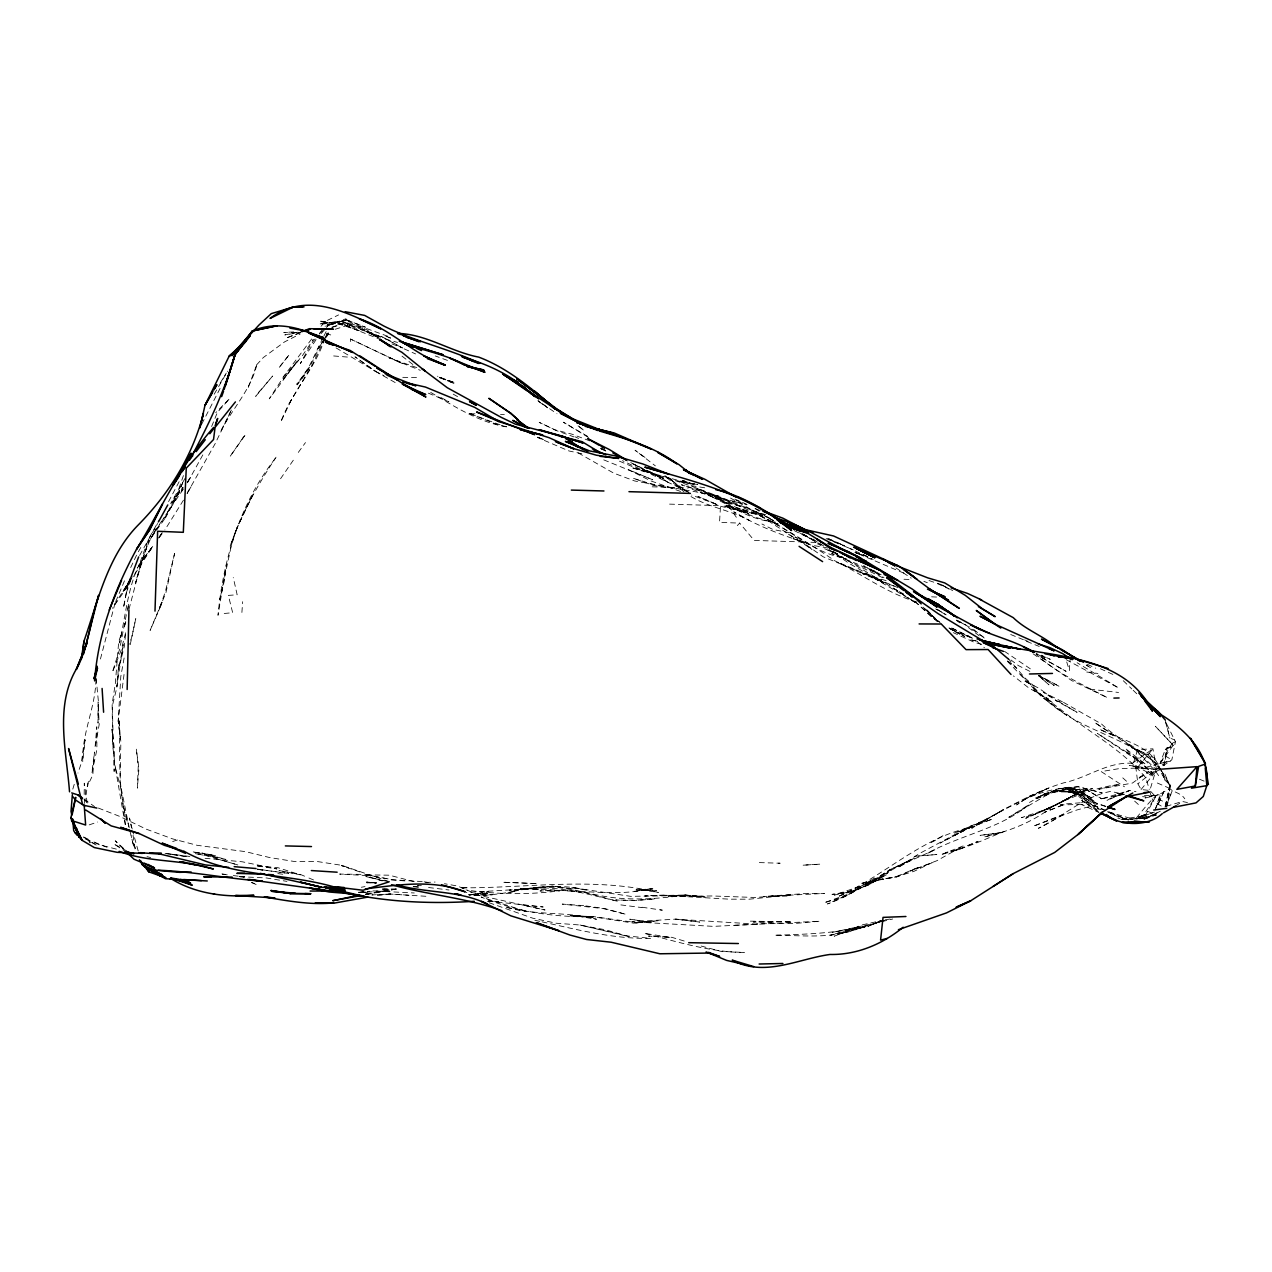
<?xml version="1.0" encoding="UTF-8"?>
<svg xmlns="http://www.w3.org/2000/svg" width="1272" height="1272" viewBox="0 0 1272 1272"><rect width="100%" height="100%" fill="white"/><g stroke="black" fill="none" stroke-linecap="round" stroke-linejoin="round"><path stroke-width="0.75" stroke-dasharray="5 3.75" d="M84.191 794.443L84.27 783.218L87.243 803.204M95.925 679.216C95.734 707.327 81.551 733.244 82.76 761.785L85.176 739.795L80.931 764.281L77.974 773.042M1070.277 656.718L1069.354 670.376L1065.888 659.278M241.903 612.452L242.65 601.704M125.515 634.458L124.386 646.112L118.98 667.387L123.305 644.618L116.674 686.896L118.757 664.35L117.135 686.371L112.302 706.055L114.13 771.484L114.544 750.369L111.968 729.174L113.065 748.063M128.106 609.193L128.726 603.357L126.723 612.802M1164.548 779.831L1170.192 784.919L1167.426 805.367L1170.192 784.919L1158.553 765.839L1170.558 787.241L1164.134 772.279M1170.192 784.919L1167.473 804.763L1165.232 802.314L1159.81 799.834L1159.476 794.555L1143.48 798.434M124.036 674.462L118.185 721.017L120.427 739.414L119.043 719.046C120.761 754.932 116.674 791.756 128.822 826.275L123.209 805.621M1154.117 795.064L1149.84 790.468L1156.121 769.481L1135.88 750.194L1126.213 742.753L1139.601 752.197L1094.604 722.448L1115.512 736.329L1099.501 729.174C1119.217 739.748 1148.552 743.977 1158.903 765.951M124.115 658.006L120.776 676.688L118.185 721.017L120.872 741.56L120.029 782.487L129.41 828.883M84.191 803.522L88.595 780.452L87.243 786.446L92.824 774.982L94.446 752.038L91.838 773.297L96.895 749.59L96.783 726.773L95.002 747.936L99.184 724.563L98.119 701.905L98.008 723.068L98.326 700.602L96.036 677.356M125.483 621.785L124.418 627.366L125.785 621.96M1066.238 799.15L1049.114 808.34L1079.515 792.218L1061.548 801.901L1074.776 794.634L1092.473 788.402C1067.447 794.746 1047.508 813.587 1021.448 817.673L1048.16 808.706L1025.709 818.293C1056.46 804.779 1085.922 788.417 1119.837 784.331L1098.738 789.276L1132.477 783.043L1148.473 771.627L1137.693 778.528C1149.125 772.279 1161.638 767.652 1171.846 759.829L1175.439 741.687L1165.47 721.606L1169.89 738.062L1174.724 739.907M1163.498 765.744L1167.171 747.65L1170.765 747.062L1173.229 745.265L1172.1 743.42L1175.439 741.687M1165.454 806.066L1169.222 788.147L1157.297 782.995M126.326 614.694L119.679 649.022L112.349 672.347L121.031 650.612L125.705 632.423M1148.091 790.278L1141.079 789.515L1137.868 783.775L1135.944 768.129L1139.076 753.628L1137.597 749.637L1152.925 748.811L1156.455 769.29L1151.319 774.378L1137.804 767.096L1133.368 763.407C1108.214 761.038 1087.433 777.939 1063.551 782.884C1047.031 788.036 1030.559 794.539 1016.63 804.938L1030.32 795.779L1048.351 788.227L1025.614 798.673L1048.351 788.227M1165.057 806.766L1169.222 788.147C1173.786 792.695 1181.179 792.901 1184.789 798.8M128.981 609.32L141.303 562.383L148.983 540.107L135.436 583.117C140.588 564.243 146.01 545.036 156.504 528.341L149.524 540.759M130.221 644.697L135.77 618.637L131.604 637.765L128.822 644.618M114.989 603.373L99.947 660.884M72.806 789.101L75 781.803M1137.597 749.637L1133.368 763.407L1135.944 768.129L1156.121 769.481L1137.868 783.775M1155.071 810.232L1160.366 793.871L1168.571 789.228M1155.628 808.42C1171.353 773.328 1140.714 812.808 1136.15 818.15M183.406 475.585L176.251 496.398L166.553 513.904M130.984 579.571L126.373 592.609L127.677 586.408L123.448 607.968L127.518 585.899L130.173 577.981M248.279 387.419L256.992 363.999C251.045 389.948 231.87 408.932 220.342 432.194L231.758 409.266L215.111 443.737L187.143 493.313L191.023 486.81M1170.367 761.165L1160.032 763.502L1165.2 749.685L1167.171 747.65L1164.389 765.569L1160.032 763.502L1172.1 743.42M1165.915 806.957L1172.227 790.723L1166.392 805.478M139.538 563.719C127.423 588.586 125.61 616.364 119.457 642.932L121.874 632.232L118.694 641.629L115.355 683.334L112.143 704.132L112.683 745.805L115.577 769.067M130.396 579.078L126.818 587.998L130.682 579.412M182.707 482.788L177.047 496.684L162.593 521.774M211.629 426.502L217.433 412.319L229.739 398.486L215.747 412.669M115.736 601.577L124.799 580.096M165.424 517.974L176.601 496.955L182.564 482.867M140.222 561.986L148.363 539.455L159.159 520.041M324.932 338.4C315.154 368.912 291.781 392.094 280.778 421.986L292.083 398.216M325.712 336.603L327.238 333.026L325.759 336.412M325.012 338.114L312.483 364.364L288.919 403.971M201.803 423.958L221.392 385.845M130.666 567.582L137.487 553.256M139.57 555.482L157.617 523.492M323.024 337.732L309.048 366.718L297.203 384.86L309.716 366.654L296.694 384.287C312.101 370.025 315.615 348.782 328.621 332.93L325.425 337.589M323.851 336.094L326.363 331.149M202.82 454.883L187.636 482.438M130.046 579.03L124.29 590.113L130.952 578.363M280.555 478.749L293.927 459.303M179.129 481.722L167.666 503.315M185.187 478.145L170.639 503.537M131.509 578.188L124.259 591.242L112.381 608.286M130.793 578.681L114.719 604.407M214.173 394.225L227.593 371.138M138.33 551.778L141.717 545.879M131.096 578.426L124.29 590.113L130.936 578.808M187.159 493.282L189.099 490.006M131.207 577.981L122.637 592.339L133.528 575.93M220.183 383.063L226.273 373.094M164.438 517.068L150.796 538.279L164.565 519.008M183.232 489.211L163.563 518.197M187.191 482.788L191.15 476.364L187.159 482.501M183.454 500.166L164.867 529.963M275.197 458.54C240.233 503.346 223.188 559.314 218.005 615.298L226.495 564.148L224.095 581.892L219.833 599.589L231.266 545.911L236.687 528.341L230.057 546.419C240.853 515.176 257.039 485.999 275.213 458.492L276.024 457.205M1161.241 806.051L1153.927 801.599L1152.162 798.784M138.505 566.072L153.848 544.973M183.168 488.639L181.181 491.708L183.327 488.623M176.601 496.955L183.073 487.255L170.305 504.793M154.389 532.014L161.528 521.282M134.625 574.292L152.783 546.404L136.931 568.409L137.583 567.503M158.539 538.024L161.687 533.445M324.36 339.147L317.968 348.464L324.678 339.306M159.413 536.736L162.737 531.903M1160.032 763.502L1173.229 745.265L1155.389 726.28L1173.229 745.265L1165.2 749.685L1170.765 747.062M298.3 452.419L305.471 442.592M325.807 337.78L329.162 333.2M159.095 537.817L163.77 531.457M311.672 338.972L285.055 374.62L269.267 398.82L297.807 360.485L283.274 379.088L302.784 355.095L313.31 339.513L312.451 340.419M321.037 326.3L325.394 321.323L338.591 314.915M258.55 392.619L272.637 376.019L255.656 396.387L259.711 391.06M315.17 338.972L310.67 344.855L300.303 363.585L316.156 339.513M319.67 333.105L323.056 328.701M1141.079 789.515L1155.803 771.548L1139.076 753.628M1137.804 767.096L1152.925 748.811L1129.25 765.394L1156.455 769.29L1163.133 767.557M321.307 333.502L325.171 328.987M256.626 364.841L263.288 357.575L284.594 341.882L300.224 333.948M283.195 376.862L299.031 359.753M737.331 525.606L739.7 523.11L754.153 540.425L805.319 542.015M1150.778 775.761L1152.925 773.519L1136.612 759.13L1152.925 773.519M326.443 327.476L328.462 325.378L326.872 325.998L346.35 319.813L365.318 327.143L346.35 319.813L325.06 326.252M1154.101 795.191L1145.102 798.053M319.256 334.027L323.358 330.195M1052.755 806.4C1032.912 822.141 1008.648 831.538 984.115 836.976L1004.657 831.3C985.116 838.963 966.1 848.678 945.319 852.622L959.342 849.394L978.12 841.333L955.288 850.475L959.342 849.394L940.644 854.8L963.54 845.785L937.035 860.651L910.37 870.97L932.312 862.607L914.139 871.256L894.947 877.171L875.82 880.208L898.684 876.408L918.13 867.393L894.947 877.171L898.684 876.408L860.095 883.595L883.054 878.984L863.529 884.485L886.87 874.675L867.027 885.646L854.068 890.575L870.668 883.69L888.301 872.513L867.027 885.646L870.668 883.69L850.729 892.435L831.983 894.375L854.275 890.782L874.5 878.078L850.729 892.435L854.275 890.782L834.321 895.091L861.589 885.741L837.644 896.824C883.086 876.726 920.61 837.946 970.457 827.484L954.207 833.208L985.784 819.597L999.697 811.886L971.76 828.263L1003.529 809.501L1030.32 795.779M890.05 869.603L910.625 860.079C881.639 872.322 857.36 893.326 827.452 903.963L851.89 892.849L824.097 902.77L844.592 896.728L872.878 881.544L869.03 883.611L889.923 869.714L865.262 885.487L897.698 866.55L935.254 849.601L927.018 853.56C960.265 834.877 999.379 829.217 1029.334 804.429L1008.807 817.276L1049.766 793.331L1069.959 788.227L1089.42 800.676L1064.791 787.607L1044.725 793.696L1029.461 802.489M1175.567 805.987L1182.404 801.503L1187.444 802.537M1000.189 811.52L996.31 813.937L1003.529 809.501M942.918 835.72L930.866 842.779L935.031 840.379M1044.725 793.696L1039.653 796.622L1059.656 788.402L1079.26 789.705L1095.176 802.091L1074.124 788.974L1069.1 787.225L1059.067 788.672L1078.211 786.732L1102.22 792.917L1078.211 786.732L1064.044 788.147L1088.307 790.643L1101.759 798.864L1083.251 787.765L1088.307 790.643L1069.1 787.225L1093.22 798.752L1074.124 788.974L1054.536 790.93L1034.708 798.355L1059.656 788.402L1084.364 793.68L1094.254 803.57L1079.26 789.705L1084.364 793.68L1064.791 787.607L1069.959 788.227L1094.604 806.814L1069.959 788.227L1049.766 793.331L1034.486 799.357L1054.949 791.772L1075.079 792.122L1056.921 790.93L1075.079 792.122M1159.762 769.512L1151.319 774.378L1146.199 768.527L1129.25 765.394M981.3 822.062L985.784 819.597M1058.956 803.586L1087.767 788.688L1074.776 794.634M1136.516 818.85L1146.12 814.175L1155.723 796.59L1143.146 815.797L1138.504 817.022L1146.12 814.175L1143.146 815.797L1119.821 819.661L1125.561 819.454L1117.881 818.166M893.914 867.854L914.791 858.043L897.921 867.568L919.099 853.751L970.584 826.1L991.763 819.407L989.314 820.058M880.542 920.912L867.933 926.334L856.422 928.735L865.66 926.684L863.831 927.208M867.933 926.334L880.16 921.055M990.936 819.613L965.846 829.28L940.151 843.05L999.553 812.156C1020.271 801.074 1041.577 789.578 1065.554 788.163L1082.679 795.35L1100.185 809.66M300.335 332.342L285.834 338.209L299.795 333.073M326.872 325.998L345.936 318.731L346.35 319.813M1154.435 812.061L1135.658 819.057M1136.039 818.818L1152.591 812.744M1144.355 819.088L1155.23 815.241M883.833 920.531L872.131 924.553L832.127 932.408L880.017 922.136M331.674 327.302L348.449 321.419L366.734 329.814L378.865 337.7M884.422 920.356C849.283 933.076 811.441 934.141 774.473 935.222C803.045 935.349 832.619 939.277 859.808 928.115L841.412 933.378L865.66 926.684M89.215 824.876L97.578 822.03M172.658 841.539L180.195 839.059M332.294 327.349L343.011 323.947L363.045 328.51L342.565 322.07L382.761 337.621M335.188 329.273L347.526 325.362L366.368 331.515L377.975 337.144M1166.249 806.305L1182.404 801.503M1105.813 806.512L1098.452 804.158L1076.748 810.026L1033.071 826.323L1065.316 813.539L1038.365 828.311C1063.026 816.99 1083.553 796.288 1110.885 791.391L1123.733 794.332M1166.933 761.674L1140.905 768.622L1146.199 768.527M346.795 319.829L327.095 324.853L346.795 319.829L347.526 325.362L348.449 321.419L349.546 326.777M876.408 923.043L830.362 935.286L857.551 927.256L834.225 936.192L861.796 924.983L883.213 920.149M881.909 921.659L892.658 919.004M507.941 892.578C535.719 887.602 478.193 898.779 471.356 894.661L492.359 894.773L473.788 895.297M1155.167 814.43L1136.882 818.85L1156.55 815.066L1145.341 810.343M1119.63 795.366L1113.207 796.781L1106.815 800.517L1129.6 790.5L1135.991 791.725M1124.607 794.253L1113.207 796.781L1129.6 790.5L1100.725 799.07L1123.112 794.253L1116.927 793.267L1122.302 794.777M297.584 332.215L284.833 334.934L300.017 332.485M512.552 891.688C537.197 885.709 563.178 884.135 587.934 890.368L571.367 887.458L630.642 896.347L670.312 895.727L729.46 899.177L749.144 899.193L791.534 894.932L754.646 897.46L712.24 895.965L668.213 896.553L685.703 895.011L705.101 897.046L683.541 895.011L685.703 895.011C653.124 899.654 620.132 901.594 588.014 892.785C561.874 890.257 535.56 887.84 509.309 890.177L552.43 886.155L573.847 889.048L552.43 886.155L513.777 890.766C549.154 882.704 583.276 893.135 617.413 901.228L576.629 890.416L556.118 887.156L465.679 892.562M365.462 894.359L398.072 888.762L365.366 894.359M469.05 895.17L488.798 891.72L469.607 895.011L489.466 893.294L470.211 894.089M365.557 894.057L390.393 890.05L365.239 894.868M361.312 887.236L364.985 886.616M885.169 919.831L890.988 918.893M1139.521 818.786L1148.393 817.61L1160.366 811.154L1142.542 819.724L1148.393 817.61L1122.874 819.041L1107.435 811.727M377.275 895.599L390.393 894.041L427.63 896.394M358.72 892.578L369.834 891.274M635.777 922.979L658.053 920.737L633.726 923.154L591.416 916.524L592.514 916.714C554.338 917.414 516.496 911.881 481.134 896.999L526.703 911.579L525.559 911.404M224.238 613.47L232.665 612.707L228.34 595.391L237.164 594.771L233.269 577.567M1132.287 819.677L1122.874 819.041L1132.7 819.375M734.787 925.253L759.098 924.267L675.48 919.147L631.755 921.787L713.417 926.366L819.868 921.198L794.507 923.504L756.681 923.758M787.034 896.06L771.722 896.426L788.529 895.138M1105.734 806.289L1092.727 801.869L1065.793 803.888L1044.296 812.395L1063.901 804.429L1060.292 804.922L1084.173 804.381L1081.279 804.445L1098.42 812.204M664.207 895.043L644.793 895.901L685.703 895.011M239.788 876.694L266.245 877.934L286.947 881.385M293.721 331.928L283.783 332.421L300.955 332.517M390.425 894.009L371.853 894.932L390.393 894.041L409.028 895.281M425.627 882.482L435.072 882.037M462.022 887.808C527.514 888.206 593.849 876.599 658.403 892.515L637.781 889.128L656.559 890.766L636.016 889.859L652.886 888.858L634.251 891.386L651.073 888.667C614.535 897.587 577.043 888.365 540.012 890.957L559.76 890.813C528.707 894.868 496.955 894.55 465.981 889.939M461.895 887.872L467.603 887.649L461.831 887.49M239.629 876.567L245.48 876.392L239.931 876.408M1135.944 768.129L1119.36 768.59L1101.234 771.595L1124.464 786.78M750.369 921.151L792.154 921.834L753.231 921.977L774.314 922.089M771.722 896.426L774.616 896.347M358.45 892.244L390.059 891.306L372.776 890.909L414.275 892.976M1123.415 819.629L1132.398 819.518M1144.434 795.509L1153.799 795.493L1148.187 797.131L1142.574 796.654M382.395 888.953L399.488 889.001M389.375 881.687L341.739 865.326L317.173 861.51L293.784 861.398L269.696 857.567L245.607 851.668L197.176 845.308L172.563 838.868L146.407 829.217L119.377 816.274L98.103 807.958M402.763 377.339L419.903 377.561M376.321 882.895L366.765 882.768L376.289 883.134M487.446 901.419L498.656 901.641L488.893 900.656M500.516 414.449L504.348 414.545M240.472 876.837L244.288 876.933L240.615 876.472M382.411 889.223L390.027 889.382L382.49 889.017M470.02 413.702L475.712 413.861M652.202 486.826L688.311 487.955M669.565 504.125L720.509 505.684L719.539 522.379L739.7 523.11M759.336 862.591L780.118 863.227L777.446 863.132M391.156 879.699L422.209 881.56M592.514 916.714L569.808 915.776L593.118 916.54L637.86 922.82M277.821 873.578L285.389 874.611M903.995 579.253L909.401 579.46M931.581 596.822L937.082 597.077M413.607 886.854L421.08 887.188M428.553 887.522L449.032 890.003M810.884 542.238L818.612 542.619M768.24 922.009L771.245 922.168M1007.869 658.165L1024.532 677.547L1034.12 686.069L1023.658 680.488L1038.858 688.216L1057 701.142L1062.963 702.08L1043.597 692.35L1057 701.142L1062.963 702.08L1101.473 723.959C1118.533 740.081 1140.555 748.922 1157.743 764.774M683.541 895.011L702.812 896.394L662.044 895.17M376.162 882.704L366.543 882.021L376.13 882.943M360.723 891.926L368.387 892.499L362.536 891.958M542.111 921.85C577.87 929.816 613.708 939.102 650.66 938.354L627.096 935.922L579.984 924.998L556.246 923.234L532.634 918.161L488.83 902.627M193.249 851.922L215.588 855.643L201.803 853.051L225.86 859.395L192.167 851.493M194.886 852.51L202.328 853.083M570.619 915.84L594.819 917.7L572.162 915.268L596.52 919.259C566.565 910.991 534.844 915.951 504.936 906.888L526.703 911.579M333.661 355.953L349.116 357.194M391.14 879.811L406.547 881.051M1089.818 689.154L1118.549 692.461M189.846 856.485L165.09 853.369L170.814 854.275M205.062 858.298L242.284 861.796L277.01 868.935L255.545 865.707L278.043 867.727L300.399 874.834L278.981 870.461L301.194 874.77L307.395 877.378M257.946 869.317L288.68 873.467L256.976 869.078M240.44 876.456L244.288 876.933M233.285 875.565L238.786 876.249M620.863 904.917L641.931 907.588M222.282 874.214L227.259 874.834M1086.701 672.014L1097.927 673.445M413.162 886.361L420.507 887.315M660.2 909.862L662.299 910.164L639.673 906.904M488.496 901.085L543.16 906.984L522.061 904.869L545.068 910.005L479.162 895.329L457.57 886.028L444.437 883.706M172.706 854.546L187.811 856.74L165.074 853.401M424.148 881.83L428.012 882.402M693.971 483.837L680.552 481.754L697.787 484.584L678.755 481.261L695.879 484.266M691.141 485.618L708.313 488.368M221.964 873.88L225.446 874.452M828.024 548.025L811.52 545.211L793.251 538.692L808.706 543.557C782.709 535.75 757.078 525.861 733.769 511.853L749.415 520.471C730.573 510.199 708.568 507.385 690.283 496.128M1073.488 792.726L1060.196 790.421L1082.679 795.35L1073.488 792.726L1099.914 811.711M195.3 853.623L216.335 857.487L195.236 853.655M775.141 521.965C752.611 520.614 733.483 508.339 714.912 496.811L731.654 505.747L745.79 510.756L729.269 505.731L708.202 494.888L726.996 502.965L724.69 502.265L745.869 507.512L764.599 515.319L752.579 510.724L767.223 515.192M581.67 925.428L605.504 929.8L629.211 936.685L579.984 924.998M693.987 483.917L676.99 480.657L693.971 484.696L656.781 474.567L641.549 468.557L659.993 476.873L643.95 469.654M817.419 543.891L821.14 544.591M789.467 532.761L772.851 529.454L761.96 524.016M506.495 426.867C477.668 422.018 453.007 405.45 428.267 390.981M977.087 641.136L969.662 639.546L977.405 641.311M257.596 869.221L263.431 870.477M581.829 453.738L568.966 450.956L537.42 437.457M534.876 920.292L540.298 921.469M387.706 881.512L365.891 876.583L384.017 881.083M770.546 518.881L765.267 516.193L739.907 510.454L762.182 515.748L737.108 508.403C778.067 515.176 805.16 552.223 846.389 558.519M506.479 426.708L497.241 424.61L469.654 413.384L473.216 415.658M777.939 524.096L754.741 517.052L728.697 506.145L748.667 513.649L725.851 505.413L745.71 512.409L720.27 506.177L697.835 496.35L717.599 504.73L691.634 495.062M500.087 424.784L470.433 413.925M147.027 856.66L150.684 857.582M981.73 644.3L974.75 642.535L953.284 632.645M116.34 849.108L99.423 844.783L92.49 841.794M414.259 881.687L389.359 875.2L364.269 874.818L389.327 879.111L364.571 874.405L339.656 874.087L364.825 875.454L381.982 880.876M701.174 946.034L720.89 951.361L744.311 952.474C710.094 952.267 676.942 941.614 644.014 933.282L670.964 937.448L648.418 936.097L671.759 937.305L686.085 941.582M385.4 339.131L397.548 342.422M327.206 333.932L330.736 334.949M237.864 864.96L212.901 857.694L238.182 865.055M745.71 512.409L723.037 505.715L742.769 511.567M1101.107 809.692L1097.434 808.595L1101.091 809.946M1108.468 811.87L1134.195 819.502M778.432 524.112L774.664 522.983L778.178 524.223M447.474 360.389L435.263 355.953M439.412 377.72L455.01 382.713L439.333 377.164M680.568 491.437L650.58 480.816L628.241 469.575L652.743 479.798L602.212 459.24M969.646 636.477L954.938 631.691L948.562 627.684M842.716 557.152L831.665 553.543L859.57 564.959L879.89 574.96L863.656 565.786L883.976 577.631M886.123 580.636L862.639 573.72L838.741 562.717L881.321 580.143L862.639 573.72L883.022 582.163L870.016 575.993L883.547 583.005L849.314 563.512L828.644 549.202M106.705 847.2L92.49 841.364M826.132 538.613L853.274 549.854M682.317 480.339L687.77 482.183L682.205 480.275M937.48 583.276L944.078 585.518M416.834 367.608L389.041 357.845L420.348 370.343M832.333 540.966L844.417 545.624L826.577 537.865L843.272 545.386M1155.31 758.478L1131.364 747.618L1148.044 754.328L1155.024 765.315L1148.044 754.328M359.738 871.908L341.373 865.548L348.671 868.092M854.848 552.509L864.149 555.769L855.5 552.366M929.021 580.541L933.966 582.258M916.699 602.022C887.141 593.197 862.257 574.388 834.909 560.841C787.4 528.357 737.156 500.278 681.41 484.775L723.832 498.831L742.307 503.41L721.24 498.894L700.204 492.502L718.791 495.937L634.744 480.991L613.74 473.152L578.045 452.816M777.033 523.762L771.436 521.79L776.667 523.81M855.261 552.509L864.149 555.769M1110.202 813.301L1128.455 820.011L1107.594 811.202M721.415 500.437L688.756 487.971M867.727 556.834L844.64 546.07M897.778 587.537L823.063 556.739L795.111 536.911L812.045 549.409L749.367 508.514L729.365 497.447M589.858 440.923L571.939 434.165L555.117 429.872L539.201 422.352L556.055 430.445L574.038 436.932M894.089 586.122L875.661 579.11L912.072 600.384L891.926 587.219L908.796 598.412M392.015 343.933L402.509 347.94L381.393 336.333L402.477 348.13L415.61 353.934M600.67 448.587L605.79 450.574L600.893 448.412M661.647 477.525L663.316 478.177L644.602 470.211L661.647 477.525L626.158 460.4M923.87 581.352L927.32 582.703M381.521 339.926L339.417 323.136L360.866 331.308L339.942 324.296L318.89 320.942L340.483 323.899L320.21 323.851L342.073 321.466L361.693 326.809L388.596 336.555M755.504 508.689L760.783 510.803M1026.758 641.438L1039.256 646.446M1092.727 801.869L1098.452 804.158M903.851 573.131L855.341 552.557M747.109 504.428L734.898 499.117M1010.699 634.521L1028.03 641.597L1023.117 639.037M1199.48 779.227L1204.377 781.231M381.059 336.905L362.345 329.114L382.554 338.225M972.46 638.306L950.279 627.319L973.271 638.465L954.938 631.691L964.685 636.493L949.23 628.114M428.394 393.175L448.873 401.777L438.602 396.292M308.953 878.03L316.108 881.035M251.522 882.561L256.912 884.819L251.776 882.386M1105.861 810.471L1095.431 806.051L1105.718 810.916M350.436 339.036L402.97 363.856L350.436 339.036L351.04 345.173M837.326 554.131L824.574 548.709L837.262 554.258M439.301 377.275L454.676 383.81L437.504 376.21M537.659 437.123L544.623 440.096L537.452 437.027M1165.216 755.934L1171.846 759.829M85.558 838.789L90.757 841.046M1041.227 655.414L1050.259 659.341L1041.307 655.175M736.218 500.262L746.553 504.825M1100.36 668.738L1113.795 674.844M664.874 475.633L689.949 493.536L681.426 488.48L689.631 492.566L622.437 460.671M767.175 517.116L765.267 516.193M937.607 583.737L949.341 589.111L942.791 585.47M802.791 534.526L807.99 536.911M1087.401 664.334L1095.748 668.213M377.879 337.239L364.301 330.593L378.07 337.398M575.135 436.837L578.649 438.474M601.227 448.968L606.362 451.353M619.448 461.164L644.65 471.785L631.166 467.476C679.471 480.085 726.217 498.465 771.659 519.04M863.004 554.608L871.495 558.678M863.227 554.672L873.196 559.489M773.503 520.534L768.352 518.022L773.519 520.677M846.739 560.077L883.611 578.188M1099.04 812.395L1081.709 800.406L1101.838 813.746M832.89 551.587L837.93 554.067M83.809 837.071L90.757 840.506M601.163 448.285L606.06 450.717M794.125 530.551L815.861 541.459L809.215 537.595M1029.843 671.346L1018.395 665.606L1011.002 659.977M961.441 622.883L969.455 626.921M1066.19 659.659L1118.724 688.009L1077.114 662.744M956.48 620.116L961.616 622.739M336.062 347.908L375.908 371.599L354.968 356.812L375.606 371.456L383.985 375.733M956.83 620.259L965.035 624.488L983.717 637.208M378.309 337.446L367.02 331.642L378.388 338.018M942.775 585.438L952.696 590.558M1038.954 675.861L1059.449 686.467L1039.033 675.448M632.915 463.914L643.823 469.622L634.06 464.216M869.857 568.838L881.194 574.769M1036.569 653.808L1044.805 658.165L1036.521 653.697M897.65 590.812L832.111 551.142M899.193 591.623L903.82 594.088M799.611 532.825L810.057 538.469M127.073 851.127L113.733 843.861L124.64 850.968M949.357 628.273L959.772 634.013L949.596 627.875M946.209 614.869L935.683 608.922M802.568 533.827L807.561 536.657M453.214 394.145L457.936 396.816M375.606 371.456L395.322 382.634M802.664 533.938L820.265 544.209M85.176 838.63L90.185 841.555M91.87 842.525L96.879 845.451L91.854 842.303M1058.129 701.222L1077.082 712.32L1057 701.142M668.42 482.517L650.994 472.262L666.671 481.516M939.42 621.754L932.63 617.667L939.006 621.674M936.971 609.288L945.319 614.36M1033.643 690.012L1053.216 703.019L1033.643 690.012L1048.319 698.916L1028.825 687.977L1013.387 675.893M1086.24 665.097L1091.201 668.102L1086.399 665.033M937.194 609.447L942.282 612.548M788.386 534.176L792.074 536.466M873.769 570.603L880.16 574.594M83.491 837.056L90.185 841.253M1038.604 675.639L1054.186 685.497L1040.099 675.623M833.717 551.778L845.117 559.044M547.723 407.835L537.961 400.712L556.961 413.734M755.027 508.498L759.623 511.439M1004.467 651.328L1032.276 670.137M812.935 538.994L823.731 546.054M588.554 437.504L563.401 422.209L588.952 437.139M895.933 567.9L911.213 578.172M811.806 539.408L821.124 545.799M538.899 401.714L547.071 407.326M684.05 491.819L664.413 475.728M1033.118 653.808L1071.549 680.504L1107.371 697.692C1082.711 684.543 1056.778 673.349 1035.949 654.11M84.095 799.198L94.557 806.575M1038.493 693.192L1058.876 707.995C1087.703 731.607 1121.809 748.922 1145.961 778.019L1149.252 789.467M644.999 457.427L635.062 450.24L655.366 465.87M956.973 620.816L959.724 622.819M1048.096 701.635C1080.087 729.794 1124.098 736.647 1156.773 764.075L1155.501 762.612L1165.391 780.324L1159.714 767.747M1043.406 698.105L1066.826 715.389L1040.862 695.959L1007.456 661.376M979.249 635.825L968.564 627.668M402 356.144L415.642 366.59M578.06 425.85L584.102 430.62L578.203 425.786M973.684 629.449L984.226 638.019M1007.583 660.884L1016.217 667.975L1009.173 662.012M914.854 601.354L937.21 621.595M924.744 608.795L937.003 620.466L925.253 607.905M977.214 641.501L984.448 647.75M1039.24 676.275L1048.987 684.845L1038.572 675.686M941.9 624.425L924.903 608.811M668.738 477.572L681.267 488.702L668.5 477.318M1134.64 801.137L1139.951 805.892M1122.779 777.876L1127.533 782.153M935.508 619.178L938.291 621.706M123.766 848.551L115.211 840.792L123.416 848.981M914.663 601.163L931.279 616.65M923.09 607.157L937.003 620.466M1123.256 680.711L1131.746 688.915M1133.177 690.267L1137.422 694.369M1020.748 674.669L1041.514 695.307L1024.962 678.835M84.206 799.563L86.687 802.362M1155.803 771.548L1158.76 775.841M728.506 505.97L737.537 519.008M133.639 843.94L136.661 850.984M138.203 850.984L132.638 830.839M1149.809 791.391L1152.003 799.023M1165.216 719.984L1169.89 738.062M129.855 830.68L133.846 846.898L131.111 835.656M132.177 828.994L129.49 818.007L131.477 827.627M125.228 824.701L115.18 766.65L121.158 790.103L125.419 824.383M133.067 835.322L135.071 849.823M138.235 766.38L137.376 788.131L138.934 768.622L136.311 749.033L138.235 766.38M174.582 553.527L165.917 592.704L158.952 609.59L165.344 591.734L174.582 553.527M160.829 605.742L150.112 630.419L162.689 600.479L160.829 605.742M1163.785 791.836L1157.584 805.303L1163.785 791.836M244.749 511.137L236.576 528.77L253.319 493.727L244.749 511.137M143.116 558.901L140.779 562.526L153.308 545.688L143.116 558.901M243.063 437.632L230.041 456.521L245.735 434.261L243.063 437.632M175.488 496.366L173.914 498.56L175.488 496.366M288.76 355.317L278.616 368.18L288.76 355.317M321.562 323.263L342.073 321.466L321.562 323.263M965.846 829.28L955.367 834.957L982.175 821.696L965.846 829.28M1058.05 804.111L1039.16 812.156L1058.05 804.111M1002.336 832.524L980.076 835.37L1002.336 832.524M936.764 854.514L914.584 856.326L936.764 854.514M654.365 898.907L634.172 900.671L615.712 899.972L636.032 900.369L654.365 898.907M819.709 864.165L802.696 865.214L819.709 864.165M808.181 893.357L763.295 896.506L824.495 893.437L808.181 893.357M421.366 885.646L417.502 885.678L421.382 885.63M536.196 883.579L502.551 882.212L536.196 883.579M538.295 889.16L520.582 888.333L538.295 889.16M472.405 894.566L468.684 894.375L472.405 894.566M583.657 905.616L562.256 904.106L603.246 908.59L626.142 914.393L604.963 908.606L583.657 905.616M651.439 922.359L629.863 919.211L651.439 922.359M677.849 919.386L675.48 919.147L699.711 922.073L677.849 919.386M674.685 488.305L653.776 485.554L632.979 478.193L655.796 485.363L674.685 488.305M741.067 506.685L725.485 501.343L696.833 488.273L741.067 506.685M390.568 337.986L385.352 336.094L390.568 338.129M663.316 478.177L641.549 469.416L663.316 478.177M1060.641 668.229L1039.844 656.638L1066.111 671.362L1060.641 668.229M1127.072 752.436L1097.466 733.451L1142.256 763.502L1127.072 752.436M915.57 602.705L910.323 599.43L915.57 602.705M1144.927 763.772L1131.031 754.884L1125.322 748.445L1144.927 763.772"/><path stroke-width="1.5" d="M154.993 611.132L157.633 531.267L183.311 532.316L186.269 468.144L213.537 439.524L215.079 427.344L235.431 401.904M128.933 610.035L127.152 689.488M72.361 794.682L71.025 811.441L71.836 815.209M1159.81 769.258L1197.016 766.65L1195.298 786.001L1191.482 788.195L1206.81 785.651C1210.531 754.169 1186.092 730.271 1161.638 715.007L1141.302 696.054L1160.35 716.677L1141.159 696.086M82.41 655.064L83.968 641.279L81.281 659.437M75.748 797.576L72.329 813.778M97.372 668.213L94.621 680.902C97.865 634.251 114.432 589.97 136.549 549.202C161.687 508.355 181.26 463.644 213.617 427.408M75.589 797.417L70.993 817.451L71.614 820.551L82.155 840.347L94.271 847.549L117.231 852.335L142.4 853.369L138.6 852.892M97.276 666.258L93.953 678.803L97.547 668.054M83.952 641.263L83.984 641.136C97.896 601.131 107.611 555.896 138.33 524.875C168.985 493.759 192.485 456.123 203.393 413.559L199.911 427.79L204.999 405.323L213.028 391.331M227.481 379.549L235.304 353.775L250.075 335.872L234.875 354.793L224.111 389.534M83.618 653.935L98.612 595.296L98.326 596.52C90.217 620.672 88.642 646.685 76.368 669.39L87.053 642.964L76.638 668.547C54.505 705.96 66.462 751.052 69.531 791.804M215.715 424.212L217.671 418.456L215.079 425.913M226.957 381.028L225.367 385.448L235.304 353.775C224.667 391.013 208.067 426.184 189.576 460.082M221.63 396.641L223.538 391.331M130.746 577.981L138.648 556.929M109.217 610.004L121.556 580.493M158.523 521.806L167.777 504.952M211.868 393.445L204.999 405.323L229.278 355.906L245.576 341.945M213.823 390.043L216.765 384.955M214.92 388.071L216.828 384.812M174.185 482.39L177.317 477.318M196.142 451.624L205.285 439.699M209.848 433.736L214.427 427.774M190.705 458.079L192.851 455.599M1197.016 766.65L1176.854 789.356L1195.298 786.001L1198.653 766.348L1205.538 763.979L1190.465 738.269L1204.536 761.531M238.564 347.32L258.9 325.107L271.27 313.643L293.482 306.981L302.672 306.791M238.373 348.814L231.933 355.699L252.397 330.99L276.946 325.759L252.397 330.99L234.875 354.793L252.397 330.99C277.344 320.051 304.39 328.271 326.856 341.103L310.193 333.63L352.662 352.471L328.319 342.057M242.252 344.696L244.828 341.945M244.224 341.707L229.087 356.478L236.544 349.959M1077.909 834.575L1102.442 812.029L1078.529 834.003L1103.015 811.806L1126.054 796.765L1149.22 792.17L1144.18 792.599M1162.274 813.635C1148.823 826.212 1123.462 826.18 1108.294 816.544L1116.593 820.853L1101.838 813.746M1078.147 834.384L1054.742 852.415L1013.228 873.626L970.631 900.814L946.511 912.899L898.414 929.689M706.135 951.917L726.646 960.408L753.628 966.561L732.243 960.137C764.647 977.484 797.306 959.009 830.028 954.461C856.946 955.002 882.577 944.094 903.184 927.224M1013.228 873.626L993.082 886.441M1175.567 805.987L1163.467 812.856M1126.054 796.765L1109.057 806.273L1132.796 792.981M427.233 358.625L444.946 364.905L423.862 355.985L445.248 365.271C413.766 355.031 390.933 328.701 359.229 318.827L380.821 328.876C345.777 311.72 306.139 291.256 270.03 318.445L293.482 306.981L291.542 307.713M305.232 331.531L310.241 329.098M302.148 331.61L309.414 328.685L333.375 329.225L314.105 329.13M305.026 331.149L308.524 329.861L301.226 331.42M389.041 881.878L363.013 890.241L337.191 887.188M887.172 938.434L880.574 940.119L883.038 917.382L905.934 916.492M1153.688 810.041L1166.822 808.292M367.894 897.094L334.043 903.136L315.281 902.882L333.614 902.897C310.257 905.171 287.234 900.846 264.322 896.951L274.959 897.968L235.511 895.504L253.939 895.313C225.462 897.587 195.347 893.85 170.734 878.507M359.722 895.043L332.787 900.687L361.375 895.456M1173.579 807.291L1196.014 802.886L1203.296 796.463L1206.81 785.651L1205.252 768.065M365.318 888.921C398.534 884.787 432.957 879.191 465.17 891.831L441.495 884.74M232.204 877.092L203.759 876.806L211.152 876.885M474.265 901.307C432.496 903.979 390.154 902.261 349.116 893.675M191.134 871.988L179.543 872.354L156.392 870.287L144.531 863.227M292.528 307.22L304.024 306.886M1052.453 673.429L1029.461 673.985M759.114 964.017L782.9 963.476M1113.874 698.09L1119.106 697.978M244.558 873.18L236.846 873.339L264.338 874.262M310.114 891.036L329.687 891.084M919.099 623.932L941.248 624.011L966.052 649.642L988.121 649.531L1011.017 674.462M295.39 893.23L271.493 891.259L290.811 893.548L310.702 893.675M290.763 893.548L270.856 890.495L290.811 893.548L310.734 893.755L304.978 893.564M738.38 943.538L688.708 942.679M144.054 852.781L140.222 852.701L161.147 854.196L159.095 853.83L205.476 864.944L228.658 867.345M149.794 852.876L161.258 853.083M207.272 880.971L165.487 878.729L146.948 868.41L145.056 865.532M285.357 845.912L311.481 846.564M603.962 490.976L571.319 490.086M690.378 493.393L628.972 491.676M333.153 887.188L344.315 887.618L321.593 887.347L300.542 882.148M175.806 879.079L169.86 878.729L189.242 880.939L180.052 879.477M183.725 879.524L201.405 880.606M341.945 891.322L326.57 890.432L247.627 879.445M267.995 874.484L273.48 874.818M311.338 870.557L337.144 872.21M600.145 456.346L618.733 458.429L596.361 455.201L572.082 448.142L557.295 442.402M1143.258 822.014L1134.242 820.949M349.466 893.659L329.162 892.006L309.541 888.047L324.185 890.241M234.159 866.645L256.038 868.538M213.41 894.057L214.745 894.184M158.3 870.223C193.264 871.479 227.434 878.745 262.302 881.13L249.28 879.477M325.823 887.204L344.966 889.414M399.44 334.329L403.272 334.79L397.5 333.391C426.343 334.027 450.749 351.788 478.717 357.114C505.191 367.067 527.673 385.162 548.916 403.399M1058.129 656.527L1073.218 658.912L1050.577 654.921M172.69 878.284L176.363 878.873M1050.497 655.016L1054.202 655.652M260.156 873.323L321.355 887.172L300.51 882.148M289.889 328.112L304.882 330.831L323.549 337.684L308.555 333.121M181.832 861.844L185.505 862.527M189.178 863.211L213.362 869.03C182.643 859.077 149.412 862.988 119.171 851.366M1044.996 653.824L1054.234 655.557M345.173 311.704L364.651 315.408L383.921 326.077C414.72 341.453 448.778 348.623 479.91 363.347M1144.466 700.554L1152.48 711.207C1125.338 655.923 1057.223 657.211 1005.214 646.112L1020.351 649.34L979.901 640.134L999.967 644.666L980.903 640.229M467.269 366.638L483.869 369.993L467.635 366.32M784.824 523.921L797.417 526.99L808.451 533.095L794.507 525.877L783.457 523.333M84.954 805.558L96.895 808.07M346.143 893.071L324.392 887.141L366.797 897.046L345.714 893.198L324.392 887.141L347.256 893.294M179.94 861.732L194.521 864.801M984.512 642.71L1010.54 648.163L983.208 642.646M801.694 528.866L833.526 535.957L898.35 565.929L890.813 563.48M315.726 888.46L328.669 891.274M402.747 381.998L425.436 387.054L474.679 407.358L499.006 421.62L549.154 437.727L573.624 448.714L572.082 448.142M125.038 851.683L134.037 853.703L125.419 851.445M396.816 884.851C426.645 893.437 459.033 890.05 487.351 904.09L481.532 901.403L510.851 915.84L558.662 930.611L536.323 922.645L569.936 935.031L586.599 939.499L611.132 942.218L659.866 953.777L708.758 953.062L719.666 956.464L708.583 952.346M715.675 489.656C739.461 494.728 760.879 507.719 780.976 520.916M521.043 429.936L542.794 435.008L520.248 429.666M802.091 529.518L813.031 532.141M337.732 888.015C287.011 872.385 230.725 877.934 183.486 850.936M182.166 850.729L164.342 845.323L139.204 833.573L111.221 825.91L85.765 810.026M391.49 884.74C428.012 895.027 466.156 897.666 501.947 910.752M984.767 641.263L976.991 638.878M585.247 426.327L590.78 427.821M406.468 344.855L423.115 349.466L404.591 343.472M467.746 366.559L484.425 371.265L464.503 364.857L485.014 372.314L450.065 358.243L465.393 365.398C444.866 353.33 420.809 350.754 399.249 341.166M406.531 383.158L415.865 385.782L385.225 373.777M1125.879 795.779L1143.798 800.835L1129.011 795.859M559.092 435.422L515.43 424.164L501.311 417.391L447.347 387.769L422.034 368.705L424.673 370.724M793.967 528.786L801.106 530.869L787.877 526.926M1108.071 668.484L1079.181 659.834M599.668 431.081C626.508 438.999 654.142 446.679 676.863 463.803L657.64 452.307L678.882 464.55L689.981 473.423M888.142 562.367L927.67 577.838L944.762 582.926L965.289 595.375L982.143 608.62L995.181 616.65L978.359 606.601M560.984 413.4L578.569 422.304L599.335 430.556L589.842 427.185L620.434 436.646L651.55 449.223L614.281 433.005L596.345 428.775L612.77 433.084L598.269 429.173L599.414 429.538L572.495 418.727L573.672 419.41L557.009 409.075L516.734 378.77L553.892 407.501L534.463 391.14L548.614 403.447M406.69 337.366L420.635 341.643L403.192 335.697L418.965 341.786M600.782 430.62L620.434 436.646M792.106 528.087L808.245 533.604L831.522 547.866L880.415 570.492L911.627 594.755L921.214 603.898M1034.041 651.63L1028.587 649.928L1034.009 652.282M332.119 886.997L345.348 891.147L332.469 886.997M562.208 436.9L539.344 429.729L563.591 436.535L583.355 449.747M560.888 435.93L583.021 442.974L559.553 435.914L582.019 441.67L600.941 453.118M1107.658 807.1L1115.019 809.453L1107.594 806.925M1038.143 643.855L1049.798 647.607L1062.708 653.649L1072.312 659.707M71.693 792.917L78.117 794.984L82.601 798.148M951.074 587.855L967.579 593.452L981.666 599.987M120.697 827.372L139.204 833.573M120.872 827.436L129.521 830.362M774.441 517.656C801.344 524.748 824.24 540.568 848.933 552.382L828.311 543.351M139.364 859.793L148.776 871.829L165.789 877.855M992.478 647.559L1003.481 651.407M479.942 363.426L462.118 356.955C487.446 363.983 512.521 375.399 531.378 394.066M176.649 848.408L162.164 843.129L185.489 853.369M763.216 510.947L782.9 518.181L806.877 530.726M411.444 389.28L425.786 394.59L402.461 384.049M592.641 428.314L577.281 422.574L597.904 430.556M804.651 531.982L779.879 522.379M858.982 558.567L866.248 561.381L856.247 556.961M555.387 441.638L573.624 448.714M170.448 878.364L190.768 883.324L170.718 878.125L192.263 885.201L177.826 879.349M522.363 429.729L534.653 434.674M828.279 543.351L848.806 551.857L860.89 558.392L839.107 548.137L857.646 556.389L912.088 588.968L937.003 607.078L915.442 592.514L932.615 603.612L980.203 629.561L970.711 624.822C990.713 635.921 1013.704 639.927 1033.198 651.9M534.288 434.499L476.603 411.985L499.006 421.62M404.448 343.567L411.269 346.366M421.493 350.547L416.373 348.305M983.351 642.551L994.847 647.321M780.881 522.919L788.195 525.956L776.763 519.612L791.613 530.504C750.305 495.078 695.879 481.913 644.825 467.158L668.945 474.233L642.726 463.93L614.948 455.805L589.652 450.924L565.404 441.4L588.014 451.194L568.298 441.591L578.172 447.203M71.614 820.551L85.637 825.035L84.175 804.858M592.402 448.857L606.013 454.867M884.088 574.515L897.953 580.445L881.48 571.351M80.359 836.547L76.892 835.052L73.697 830.727L72.711 819.629M927.463 589.175L945.064 596.838L931.056 590.653L948.705 600.336L929.578 589.159L959.311 608.413L928.942 588.395L899.272 566.342L857.058 548.82L874.754 557.677L854.005 547.183L874.754 557.677M829.853 548.009L835.179 550.331M1048.828 648.513L1054.154 650.835L997.471 625.268L980.012 616.252L995.34 624.282L976.276 610.465L991.922 622.072M478.383 363.474L461.339 355.985L473.613 361.55M807.593 531.092L787.829 521.774L794.682 525.781M975.417 626.953L989.823 633.408M763.105 511.249L773.074 515.748M828.501 547.151L837.437 551.285M386.974 375.113L397.436 379.962M1034.136 651.836L1023.388 646.828L1033.277 652.059M594.056 450.145L600.861 453.325M984.973 643.505L996.405 648.879L1008.776 659.389M330.354 344.378L325.298 341.993L350.086 350.42L375.431 366.416M1083.458 662.299L1061.246 649.865M1101.329 813.492L1116.593 820.853M914.409 592.18L937.13 603.85L954.668 615.982M839.234 552.128L856.501 560.523M165.694 877.616L146.948 868.41L148.776 871.829M737.14 496.621L760.433 508.116M333.073 345.332L326.077 341.882L329.4 343.885M78.61 834.496L75.127 832.794L80.152 835.704M560.348 413.289L581.113 423.926L562.669 413.845L502.647 373.889L527.196 390.949M578.569 422.304L579.841 422.94L560.952 413.368M855.659 548.153L871.574 556.087M861.08 559.696L869.444 563.894M504.396 375.367L518.229 382.395L506.542 376.369M565.722 438.697L572.368 442.004M527.61 428.187L512.759 420.38L524.605 426.979M1058.113 647.973L1041.482 639.148L1062.39 649.817L1079.626 661.074M913.503 591.671L922.963 597.061M147.791 864.308L154.484 867.87L133.989 859.22L127.518 853.083M612.913 452.975L626.428 460.162M799.5 531.044L770.578 514.572M476.221 405.132L469.511 401.539L475.935 405.196M390.043 346.62L379.772 339.211L391.092 346.62L379.533 339.529L402 352.376L424.514 370.597M979.519 599.176L1013.228 617.635C1025.709 629.847 1042.611 635.587 1055.649 646.685M402.35 384.16L425.929 397.007L400.632 382.188L359.96 355.921M735.725 496.875L704.847 479.258L683.43 469.718L702.573 479.321L684.082 469.75L690.569 473.82M397.484 379.644L376.83 368.021L397.532 379.787M601.004 446.393L604.423 448.332M1053.932 645.349L1079.992 660.915M894.693 565.77L882.752 558.933L894.916 565.849M842.303 553.431L845.037 554.99M846.707 555.959L850.046 557.883M996.405 648.879L938.275 613.772L886.632 577.631L903.788 590.542M556.675 409.536L573.672 419.41M599.319 445.407L587.569 438.538L609.463 449.604L626.571 460.098M389.216 345.507L391.092 346.62M551.348 405.895L560.348 411.428M1102.633 813.444L1110.933 818.023L1106.322 814.446M1000.794 628.098L993.48 623.232M799.086 546.356L822.618 561.636M127.772 852.987L130.889 855.023L128.043 852.431M84.699 806.003L75.636 800.056L72.711 796.574M957.307 617.81L937.13 603.85L954.334 616.093L948.403 611.323M532.109 394.288L538.644 398.74M1149.904 705.372L1158.013 711.525L1165.216 719.984M693.797 475.458L685.64 469.861L689.79 473.375M827.547 546.499L816.64 538.724L821.283 542.444M552.414 407.072L555.562 409.33M913.519 576.47L904.233 569.792L917.001 579.221M912.263 596.854L905.505 591.464L912.263 596.854L906.904 592.895M145.04 867.154L142.051 864.419L140.651 861.001M528.85 428.33L517.004 419.712L526.958 427.535M538.787 398.613L521.584 385.559L534.94 396.625L529.2 391.76M552.843 407.151L555.244 409.028M526.274 389.312L521.902 385.639L526.052 389.375M553.177 407.088L555.816 409.33M78.117 794.984L82.187 798.88M1138.742 692.938L1146.183 701.365M78.482 833.907L74.285 826.53L72.663 818.993M89.088 840.569L90.026 842.525M141.192 861.844L142.703 865.087L161.941 874.675L142.703 865.087L141.192 861.557M140.826 861.335L142.051 864.419M78.355 783.997L68.577 748.524L82.616 804.556M76.495 828.12L79.103 837.087L82.155 840.347L70.993 817.451L79.103 837.087L73.776 822.936M1204.727 762.198L1208.4 784.538M102.094 688.454L103.604 712.24M162.434 504.173L149.905 529.518L136.549 549.202L149.381 530.17L162.434 504.173M191.023 453.341L178.191 477.906L173.008 485.475L191.023 453.341M185.044 467.206L181.864 471.848L185.06 467.253M970.631 900.814L956.321 907.127L970.631 900.814M1128.343 822.316L1122.381 822.475L1149.379 821.823L1128.343 822.316M1067.383 657.672L1058.018 656.463L1067.383 657.672M1061.627 656.94L1057.922 656.304L1061.627 656.94M163.261 876.36L159.413 875.47L163.182 876.36M460.75 895.027L455.281 893.739L460.75 895.027M442.895 354.713L402.858 342.311L442.895 354.713M593.801 428.06L576.55 422.479L595.153 428.521L593.801 428.06M878.125 569.093L854.832 559.092L880.415 570.492L878.125 569.093M412.955 346.843L402.715 342.422L413.018 346.89M932.233 601.147L928.067 598.794L938.657 604.868L932.233 601.147M511.153 413.511L488.846 398.327L510.31 413.082L518.499 420.189L511.153 413.511M105.163 823.048L100.838 819.12L105.163 823.048"/></g></svg>
